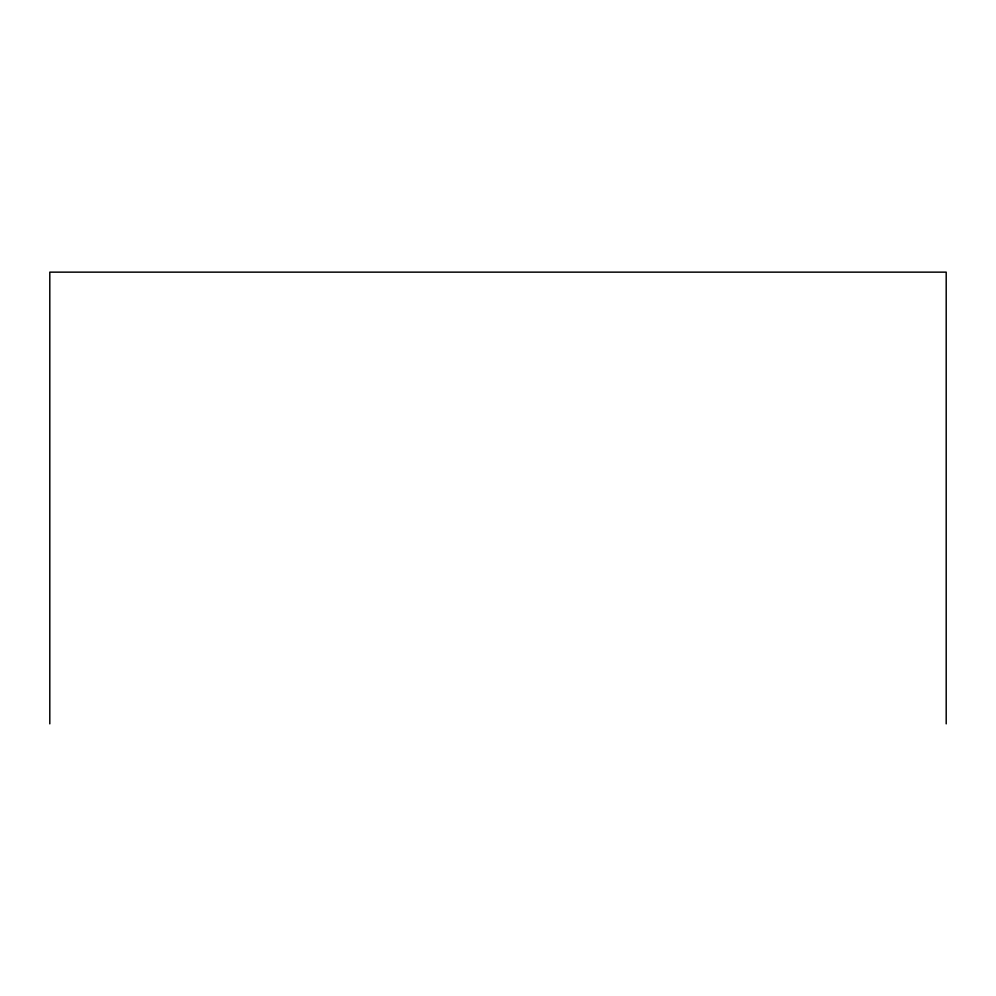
<?xml version="1.0" encoding="UTF-8"?>
<svg xmlns="http://www.w3.org/2000/svg" width="996" height="996" viewBox="0 0 996 996"><rect width="100%" height="100%" fill="white"/><g stroke="black" fill="none" stroke-linecap="round" stroke-linejoin="round"><path stroke-width="1.49" d="M946.2 723.855L946.2 272.145L49.8 272.145L49.8 723.855"/></g></svg>
